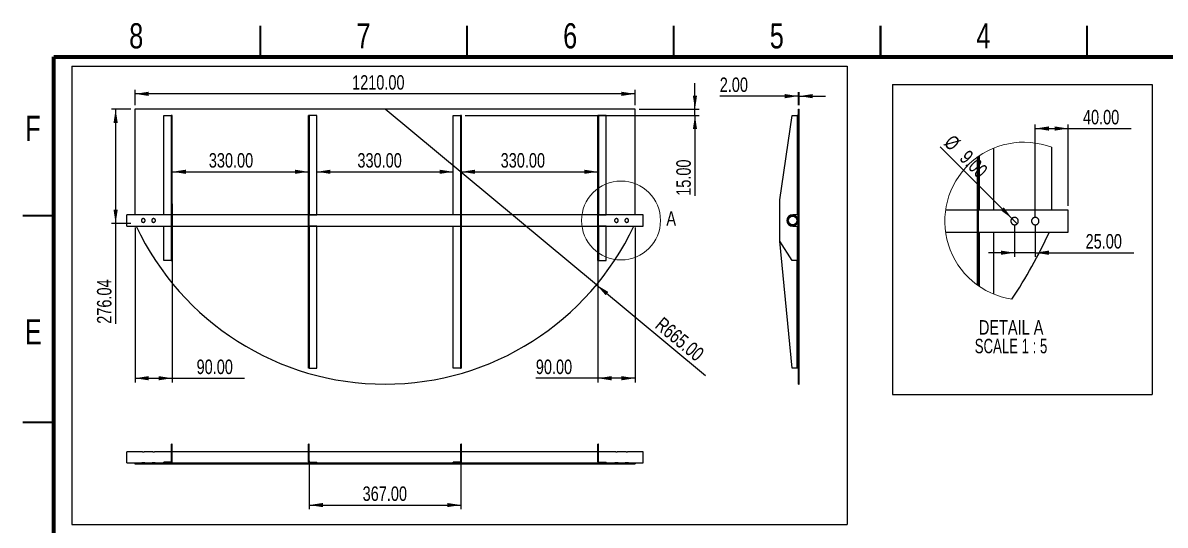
# Model space of a CAD drawing. Header units: millimetres. Extents: x 2 to 418, y 2 to 295.
# Drawn here: x 2.5 to 278.9, y 173.7 to 295.2 of the extents above; entities that cross this region are included whole.
import ezdxf

# ---------------------------------------------------------------- set-up
doc = ezdxf.new("R2010")
doc.units = ezdxf.units.MM
doc.layers.add('RED_DIMENSION', color=1, linetype='Continuous')
doc.styles.add('SLDTEXTSTYLE0', font='TXT', dxfattribs={"width": 0.75})
doc.styles.add('SLDTEXTSTYLE4', font='TXT', dxfattribs={"width": 0.681818})
doc.dimstyles.new('SLDDIMSTYLE1', dxfattribs={"dimtxt": 3.5, "dimasz": 3.302, "dimexe": 0, "dimexo": 0.0625, "dimgap": 0.875, "dimtad": 1, "dimlfac": 10, "dimrnd": 1e-09, "dimzin": 4, "dimdsep": 46, "dimtxsty": 'SLDTEXTSTYLE0', "dimsah": 1, "dimcen": 0.09, "dimadec": 0, "dimazin": 1, "dimtfac": 1, "dimtofl": 0, "dimtmove": 0, "dimatfit": 3, "dimfxl": 0, "dimfrac": 2, "dimtolj": 1, "dimtzin": 12, "dimarcsym": 0})
doc.dimstyles.new('SLDDIMSTYLE2', dxfattribs={"dimtxt": 3.5, "dimasz": 3.302, "dimexe": 0, "dimexo": 0.0625, "dimgap": 0.875, "dimtad": 1, "dimlfac": 10, "dimrnd": 1e-09, "dimzin": 4, "dimdsep": 46, "dimtxsty": 'SLDTEXTSTYLE0', "dimsah": 1, "dimcen": 0.09, "dimadec": 0, "dimazin": 1, "dimtfac": 1, "dimtmove": 0, "dimatfit": 0, "dimfxl": 0, "dimfrac": 2, "dimtolj": 1, "dimtzin": 12, "dimarcsym": 0})
doc.dimstyles.new('SLDDIMSTYLE3', dxfattribs={"dimtxt": 3.5, "dimasz": 3.302, "dimexe": 0, "dimexo": 0.0625, "dimgap": 0.875, "dimtad": 1, "dimlfac": 10, "dimrnd": 1e-09, "dimzin": 12, "dimdsep": 46, "dimtxsty": 'SLDTEXTSTYLE0', "dimsah": 1, "dimcen": 0.09, "dimadec": 0, "dimazin": 3, "dimtfac": 1, "dimtofl": 0, "dimtmove": 0, "dimatfit": 3, "dimfxl": 0, "dimfrac": 2, "dimtolj": 1, "dimtzin": 12, "dimarcsym": 0})
doc.dimstyles.new('SLDDIMSTYLE4', dxfattribs={"dimtxt": 3.5, "dimasz": 3.302, "dimexe": 0, "dimexo": 0.0625, "dimgap": 0.875, "dimtad": 1, "dimlfac": 10, "dimrnd": 1e-09, "dimzin": 4, "dimdsep": 46, "dimtxsty": 'SLDTEXTSTYLE0', "dimsah": 1, "dimcen": 0, "dimadec": 0, "dimazin": 1, "dimtfac": 1, "dimtofl": 0, "dimtmove": 0, "dimatfit": 3, "dimfxl": 0, "dimfrac": 2, "dimtolj": 1, "dimtzin": 12, "dimarcsym": 0})
doc.dimstyles.new('SLDDIMSTYLE5', dxfattribs={"dimtxt": 3.5, "dimasz": 3.302, "dimexe": 0, "dimexo": 0.0625, "dimgap": 0.875, "dimtad": 1, "dimlfac": 5, "dimrnd": 1e-09, "dimzin": 4, "dimdsep": 46, "dimtxsty": 'SLDTEXTSTYLE0', "dimblk1": 'NONE', "dimsah": 1, "dimcen": 0, "dimadec": 0, "dimazin": 1, "dimtfac": 1, "dimtmove": 0, "dimatfit": 3, "dimldrblk": 'NONE', "dimfxl": 0, "dimfrac": 2, "dimtolj": 1, "dimtzin": 12, "dimarcsym": 0})
doc.dimstyles.new('SLDDIMSTYLE6', dxfattribs={"dimtxt": 3.5, "dimasz": 3.302, "dimexe": 0, "dimexo": 0.0625, "dimgap": 0.875, "dimtad": 1, "dimlfac": 5, "dimrnd": 1e-09, "dimzin": 4, "dimdsep": 46, "dimtxsty": 'SLDTEXTSTYLE0', "dimsah": 1, "dimcen": 0.09, "dimadec": 0, "dimazin": 1, "dimtfac": 1, "dimtofl": 0, "dimtmove": 0, "dimatfit": 3, "dimfxl": 0, "dimfrac": 2, "dimtolj": 1, "dimtzin": 12, "dimarcsym": 0})
doc.dimstyles.new('SLDDIMSTYLE7', dxfattribs={"dimtxt": 3.5, "dimasz": 3.302, "dimexe": 0, "dimexo": 0.0625, "dimgap": 0.875, "dimtad": 1, "dimlfac": 5, "dimrnd": 1e-09, "dimzin": 4, "dimdsep": 46, "dimtxsty": 'SLDTEXTSTYLE0', "dimsah": 1, "dimcen": 0.09, "dimadec": 0, "dimazin": 1, "dimtfac": 1, "dimtmove": 0, "dimatfit": 0, "dimfxl": 0, "dimfrac": 2, "dimtolj": 1, "dimtzin": 12, "dimarcsym": 0})

# ---------------------------------------------------------------- blocks, each defined once
blk = doc.blocks.new('_D')
at = {"layer": 'RED_DIMENSION'}
for p, q in [((38.64, 251.38), (38.64, 208.21)), ((29.64, 245.67), (29.64, 208.21)), ((29.64, 209.21), (38.64, 209.21)), ((38.64, 209.21), (56.17, 209.21))]:
    blk.add_line(p, q, dxfattribs=at)
for points in [[(29.64, 209.21), (32.94, 208.7), (32.94, 209.72)], [(38.64, 209.21), (35.33, 209.72), (35.33, 208.7)]]:
    blk.add_solid(points, dxfattribs=at)
at = {"layer": 'RED_DIMENSION', "insert": (44.54, 213.72), "char_height": 3.5, "attachment_point": 1, "style": 'SLDTEXTSTYLE0'}
blk.add_mtext('90.00', dxfattribs=at)
blk = doc.blocks.new('_D_1')
at = {"layer": 'RED_DIMENSION'}
for p, q in [((29.64, 275.28), (29.64, 279.02)), ((150.64, 278.02), (29.64, 278.02)), ((150.64, 275.28), (150.64, 279.02))]:
    blk.add_line(p, q, dxfattribs=at)
for points in [[(29.64, 278.02), (32.94, 277.52), (32.94, 278.53)], [(150.64, 278.02), (147.33, 278.53), (147.33, 277.52)]]:
    blk.add_solid(points, dxfattribs=at)
at = {"layer": 'RED_DIMENSION', "insert": (82.17, 282.54), "char_height": 3.5, "attachment_point": 1, "style": 'SLDTEXTSTYLE0'}
blk.add_mtext('1210.00', dxfattribs=at)
blk = doc.blocks.new('_D_2')
at = {"layer": 'RED_DIMENSION'}
blk.add_line((38.64, 259.16), (71.64, 259.16), dxfattribs=at)
for points in [[(38.64, 259.16), (41.94, 258.66), (41.94, 259.67)], [(71.64, 259.16), (68.33, 259.67), (68.33, 258.66)]]:
    blk.add_solid(points, dxfattribs=at)
at = {"layer": 'RED_DIMENSION', "insert": (47.5, 263.68), "char_height": 3.5, "attachment_point": 1, "style": 'SLDTEXTSTYLE0'}
blk.add_mtext('330.00', dxfattribs=at)
blk = doc.blocks.new('_D_3')
at = {"layer": 'RED_DIMENSION'}
blk.add_line((108.64, 259.16), (141.64, 259.16), dxfattribs=at)
for points in [[(108.64, 259.16), (111.94, 258.66), (111.94, 259.67)], [(141.64, 259.16), (138.33, 259.67), (138.33, 258.66)]]:
    blk.add_solid(points, dxfattribs=at)
at = {"layer": 'RED_DIMENSION', "insert": (118.12, 263.68), "char_height": 3.5, "attachment_point": 1, "style": 'SLDTEXTSTYLE0'}
blk.add_mtext('330.00', dxfattribs=at)
blk = doc.blocks.new('_D_4')
at = {"layer": 'RED_DIMENSION'}
for p, q in [((141.64, 251.38), (141.64, 208.21)), ((150.64, 245.67), (150.64, 208.21)), ((141.64, 209.21), (126.63, 209.21)), ((150.64, 209.21), (141.64, 209.21))]:
    blk.add_line(p, q, dxfattribs=at)
for points in [[(141.64, 209.21), (144.94, 208.7), (144.94, 209.72)], [(150.64, 209.21), (147.33, 209.72), (147.33, 208.7)]]:
    blk.add_solid(points, dxfattribs=at)
at = {"layer": 'RED_DIMENSION', "insert": (126.63, 213.72), "char_height": 3.5, "attachment_point": 1, "style": 'SLDTEXTSTYLE0'}
blk.add_mtext('90.00', dxfattribs=at)
blk = doc.blocks.new('_D_5')
at = {"layer": 'RED_DIMENSION'}
for p, q in [((165.14, 274.28), (165.14, 280.63)), ((151.64, 274.28), (166.14, 274.28)), ((165.14, 272.78), (165.14, 274.28)), ((109.49, 272.78), (166.14, 272.78)), ((165.14, 272.78), (165.14, 253.35))]:
    blk.add_line(p, q, dxfattribs=at)
for points in [[(165.14, 274.28), (165.64, 277.58), (164.63, 277.58)], [(165.14, 272.78), (164.63, 269.48), (165.64, 269.48)]]:
    blk.add_solid(points, dxfattribs=at)
at = {"layer": 'RED_DIMENSION', "insert": (160.62, 253.35), "char_height": 3.5, "attachment_point": 1, "rotation": 90, "style": 'SLDTEXTSTYLE0'}
blk.add_mtext('15.00', dxfattribs=at)
blk = doc.blocks.new('_D_6')
at = {"layer": 'RED_DIMENSION'}
for p, q in [((28.64, 274.28), (23.95, 274.28)), ((24.95, 274.28), (24.95, 246.67)), ((28.64, 246.67), (23.95, 246.67)), ((24.95, 246.67), (24.95, 222.39))]:
    blk.add_line(p, q, dxfattribs=at)
for points in [[(24.95, 274.28), (24.44, 270.98), (25.46, 270.98)], [(24.95, 246.67), (25.46, 249.98), (24.44, 249.98)]]:
    blk.add_solid(points, dxfattribs=at)
at = {"layer": 'RED_DIMENSION', "insert": (20.44, 222.39), "char_height": 3.5, "attachment_point": 1, "rotation": 90, "style": 'SLDTEXTSTYLE0'}
blk.add_mtext('276.04', dxfattribs=at)
blk = doc.blocks.new('_D_7')
at = {"layer": 'RED_DIMENSION'}
blk.add_line((73.64, 259.16), (106.64, 259.16), dxfattribs=at)
for points in [[(73.64, 259.16), (76.94, 258.66), (76.94, 259.67)], [(106.64, 259.16), (103.33, 259.67), (103.33, 258.66)]]:
    blk.add_solid(points, dxfattribs=at)
at = {"layer": 'RED_DIMENSION', "insert": (83.46, 263.68), "char_height": 3.5, "attachment_point": 1, "style": 'SLDTEXTSTYLE0'}
blk.add_mtext('330.00', dxfattribs=at)
blk = doc.blocks.new('_D_8')
at = {"layer": 'RED_DIMENSION'}
for q in [(90.14, 274.28), (167.71, 209.9)]:
    blk.add_line((141.31, 231.81), q, dxfattribs=at)
blk.add_solid([(141.31, 231.81), (143.52, 229.31), (144.17, 230.09)], dxfattribs=at)
at = {"layer": 'RED_DIMENSION', "insert": (157.46, 224.26), "char_height": 3.5, "attachment_point": 1, "rotation": 320.3087, "style": 'SLDTEXTSTYLE0'}
blk.add_mtext('R665.00', dxfattribs=at)
blk = doc.blocks.new('_D_9')
at = {"layer": 'RED_DIMENSION'}
for p, q in [((71.79, 189.22), (71.79, 177.52)), ((108.49, 189.22), (108.49, 177.52)), ((71.79, 178.52), (108.49, 178.52))]:
    blk.add_line(p, q, dxfattribs=at)
for points in [[(71.79, 178.52), (75.09, 178.01), (75.09, 179.02)], [(108.49, 178.52), (105.18, 179.02), (105.18, 178.01)]]:
    blk.add_solid(points, dxfattribs=at)
at = {"layer": 'RED_DIMENSION', "insert": (84.72, 183.03), "char_height": 3.5, "attachment_point": 1, "style": 'SLDTEXTSTYLE0'}
blk.add_mtext('367.00', dxfattribs=at)
blk = doc.blocks.new('_D_10')
at = {"layer": 'RED_DIMENSION'}
for p, q in [((190.15, 277.47), (171.13, 277.47)), ((190.15, 275.28), (190.15, 278.47)), ((190.35, 277.47), (190.15, 277.47)), ((190.35, 275.28), (190.35, 278.47)), ((190.35, 277.47), (196.7, 277.47))]:
    blk.add_line(p, q, dxfattribs=at)
for points in [[(190.15, 277.47), (186.85, 277.98), (186.85, 276.96)], [(190.35, 277.47), (193.65, 276.96), (193.65, 277.98)]]:
    blk.add_solid(points, dxfattribs=at)
at = {"layer": 'RED_DIMENSION', "insert": (171.13, 281.98), "char_height": 3.5, "attachment_point": 1, "style": 'SLDTEXTSTYLE0'}
blk.add_mtext('2.00', dxfattribs=at)
blk = doc.blocks.new('_D_11')
at = {"layer": 'RED_DIMENSION'}
for q in [(224.48, 265.22), (243.11, 246.59)]:
    blk.add_line((241.84, 247.86), q, dxfattribs=at)
blk.add_solid([(241.84, 247.86), (239.87, 250.55), (239.15, 249.84)], dxfattribs=at)
at = {"layer": 'RED_DIMENSION', "char_height": 3.5, "attachment_point": 1, "rotation": 315, "style": 'SLDTEXTSTYLE0'}
for s, insert in [('%%c', (227.65, 268.39)), ('9.00', (231.42, 264.7))]:
    blk.add_mtext(s, dxfattribs=dict(at, insert=insert))
blk = doc.blocks.new('_NONE')
blk = doc.blocks.new('_D_12')
at = {"layer": 'RED_DIMENSION'}
for p, q in [((247.48, 248.22), (247.48, 270.63)), ((247.48, 269.63), (255.48, 269.63)), ((255.48, 250.89), (255.48, 270.63)), ((255.48, 269.63), (270.66, 269.63))]:
    blk.add_line(p, q, dxfattribs=at)
for points in [[(247.48, 269.63), (250.78, 269.12), (250.78, 270.14)], [(255.48, 269.63), (252.18, 270.14), (252.18, 269.12)]]:
    blk.add_solid(points, dxfattribs=at)
at = {"layer": 'RED_DIMENSION', "insert": (259.02, 274.14), "char_height": 3.5, "attachment_point": 1, "style": 'SLDTEXTSTYLE0'}
blk.add_mtext('40.00', dxfattribs=at)
blk = doc.blocks.new('_D_13')
at = {"layer": 'RED_DIMENSION'}
for p, q in [((242.48, 246.22), (242.48, 238.58)), ((247.48, 246.22), (247.48, 238.58)), ((242.48, 239.58), (236.13, 239.58)), ((247.48, 239.58), (242.48, 239.58)), ((247.48, 239.58), (271.3, 239.58))]:
    blk.add_line(p, q, dxfattribs=at)
for points in [[(242.48, 239.58), (239.18, 240.09), (239.18, 239.07)], [(247.48, 239.58), (250.78, 239.07), (250.78, 240.09)]]:
    blk.add_solid(points, dxfattribs=at)
at = {"layer": 'RED_DIMENSION', "insert": (259.66, 244.09), "char_height": 3.5, "attachment_point": 1, "style": 'SLDTEXTSTYLE0'}
blk.add_mtext('25.00', dxfattribs=at)
blk = doc.blocks.new('SW_NOTE_8')
at = {"layer": 'RED_DIMENSION', "color": 0, "char_height": 3.5, "attachment_point": 2}
for s, insert, style in [('DETAIL A', (9.41, 4.51), 'SLDTEXTSTYLE0'), ('SCALE 1 : 5', (9.38, -0.01), 'SLDTEXTSTYLE4')]:
    blk.add_mtext(s, dxfattribs=dict(at, insert=insert, style=style))

msp = doc.modelspace()

# ---------------------------------------------------------------- linework, layer by layer
at = {"color": 7, "linetype": 'Continuous', "lineweight": 35}
for p, q in [((60, 287), (60, 294.5)), ((110, 287), (110, 294.5)), ((160, 287), (160, 294.5)), ((210, 294.5), (210, 287)), ((210, 287), (210, 294.5)), ((260, 287), (260, 294.5)), ((10, 248.5), (2.5, 248.5)), ((10, 198.5), (2.5, 198.5))]:
    msp.add_line(p, q, dxfattribs=at)
at = {"color": 7, "linetype": 'Continuous', "lineweight": 70}
for p, q in [((10, 10), (10, 287)), ((10, 287), (410, 287))]:
    msp.add_line(p, q, dxfattribs=at)
at = {"color": 7, "linetype": 'Continuous', "lineweight": 25}
for p, q in [((150.63536, 274.27906), (29.63536, 274.27906)), ((29.63536, 274.27906), (29.63536, 248.71406)), ((150.63536, 248.71406), (150.63536, 274.27906)), ((190.15214, 274.27906), (190.35214, 274.27906)), ((190.15214, 246.67471), (190.15214, 274.27906)), ((190.35214, 246.67471), (190.35214, 274.27906)), ((36.63536, 248.75406), (36.63536, 272.77906)), ((36.63536, 272.77906), (38.38536, 272.77906)), ((38.38536, 272.77906), (38.38536, 248.75406)), ((38.48536, 272.77906), (38.38536, 272.77906)), ((38.63536, 272.77906), (38.48536, 272.77906)), ((38.48536, 252.37906), (38.48536, 272.77906)), ((38.63536, 252.37906), (38.63536, 272.77906)), ((71.78536, 272.77906), (71.63536, 272.77906)), ((71.63536, 252.37906), (71.63536, 272.77906)), ((71.78536, 252.37906), (71.78536, 272.77906)), ((71.88536, 272.77906), (71.78536, 272.77906)), ((71.88536, 248.75406), (71.88536, 272.77906)), ((73.63536, 272.77906), (71.88536, 272.77906)), ((73.63536, 248.75406), (73.63536, 272.77906)), ((106.63536, 248.75406), (106.63536, 272.77906)), ((106.63536, 272.77906), (108.38536, 272.77906)), ((108.38536, 272.77906), (108.38536, 248.75406)), ((108.48536, 272.77906), (108.38536, 272.77906)), ((108.63536, 272.77906), (108.48536, 272.77906)), ((108.48536, 252.37906), (108.48536, 272.77906)), ((108.63536, 252.37906), (108.63536, 272.77906)), ((141.78536, 272.77906), (141.63536, 272.77906)), ((141.63536, 252.37906), (141.63536, 272.77906)), ((141.78536, 252.37906), (141.78536, 272.77906)), ((141.88536, 272.77906), (141.78536, 272.77906)), ((141.88536, 248.75406), (141.88536, 272.77906)), ((143.63536, 272.77906), (141.88536, 272.77906)), ((143.63536, 248.75406), (143.63536, 272.77906)), ((185.65214, 252.37906), (188.65214, 272.77906)), ((188.65214, 272.77906), (189.90214, 272.77906)), ((190.00214, 272.77906), (189.90214, 272.77906)), ((189.90214, 272.77906), (189.90214, 248.75406)), ((190.15214, 272.77906), (190.00214, 272.77906)), ((190.00214, 248.75406), (190.00214, 272.77906)), ((233.47782, 257.22426), (233.47782, 262.69061)), ((233.77782, 257.22426), (233.77782, 262.90387)), ((233.97781, 249.97426), (233.97781, 263.04129)), ((237.47783, 249.97426), (237.47783, 264.91524)), ((251.47783, 249.89426), (251.47783, 265.08872)), ((233.77782, 257.22426), (233.47782, 257.22426)), ((233.47782, 237.22426), (233.47782, 257.22426)), ((233.77782, 237.22426), (233.77782, 257.22426)), ((38.63536, 252.37906), (38.48536, 252.37906)), ((38.48536, 242.37906), (38.48536, 252.37906)), ((38.63536, 242.37906), (38.63536, 252.37906)), ((71.78536, 252.37906), (71.63536, 252.37906)), ((71.63536, 242.37906), (71.63536, 252.37906)), ((71.78536, 242.37906), (71.78536, 252.37906)), ((108.63536, 252.37906), (108.48536, 252.37906)), ((108.48536, 242.37906), (108.48536, 252.37906)), ((108.63536, 242.37906), (108.63536, 252.37906)), ((141.78536, 252.37906), (141.63536, 252.37906)), ((141.63536, 242.37906), (141.63536, 252.37906)), ((141.78536, 242.37906), (141.78536, 252.37906)), ((185.65214, 242.37906), (185.65214, 252.37906)), ((233.47782, 249.89426), (225.77791, 249.89426)), ((233.77782, 249.97426), (233.97781, 249.97426)), ((255.47782, 249.89426), (233.77782, 249.89426)), ((233.97781, 249.97426), (237.47783, 249.97426)), ((255.47782, 244.55426), (255.47782, 249.89426)), ((38.48536, 248.71406), (27.63536, 248.71406)), ((27.63536, 246.04406), (27.63536, 248.71406)), ((27.63536, 246.04406), (38.48536, 246.04406)), ((38.38536, 248.75406), (36.63536, 248.75406)), ((38.38536, 248.75406), (38.48536, 248.75406)), ((71.63536, 248.71406), (38.63536, 248.71406)), ((38.63536, 246.04406), (71.63536, 246.04406)), ((71.78536, 248.75406), (71.88536, 248.75406)), ((108.48536, 248.71406), (71.78536, 248.71406)), ((71.78536, 246.04406), (108.48536, 246.04406)), ((71.88536, 248.75406), (73.63536, 248.75406)), ((108.38536, 248.75406), (106.63536, 248.75406)), ((108.38536, 248.75406), (108.48536, 248.75406)), ((141.63536, 248.71406), (108.63536, 248.71406)), ((108.63536, 246.04406), (141.63536, 246.04406)), ((141.78536, 248.75406), (141.88536, 248.75406)), ((152.63536, 248.71406), (141.78536, 248.71406)), ((141.78536, 246.04406), (152.63536, 246.04406)), ((141.88536, 248.75406), (143.63536, 248.75406)), ((152.63536, 246.04406), (152.63536, 248.71406)), ((189.90214, 248.75406), (188.77714, 248.75406)), ((189.90214, 248.75406), (190.00214, 248.75406)), ((190.15214, 248.75406), (190.00214, 248.75406)), ((190.15214, 207.77906), (190.15214, 246.67471)), ((190.15214, 246.67471), (190.35214, 246.67471)), ((190.35214, 207.77906), (190.35214, 246.67471)), ((36.63536, 237.67906), (36.63536, 246.00406)), ((36.63536, 246.00406), (38.38536, 246.00406)), ((38.38536, 246.00406), (38.38536, 237.67906)), ((38.48536, 246.00406), (38.38536, 246.00406)), ((71.88536, 246.00406), (71.78536, 246.00406)), ((71.88536, 211.67906), (71.88536, 246.00406)), ((73.63536, 246.00406), (71.88536, 246.00406)), ((73.63536, 211.67906), (73.63536, 246.00406)), ((106.63536, 211.67906), (106.63536, 246.00406)), ((106.63536, 246.00406), (108.38536, 246.00406)), ((108.38536, 246.00406), (108.38536, 211.67906)), ((108.48536, 246.00406), (108.38536, 246.00406)), ((141.88536, 246.00406), (141.78536, 246.00406)), ((141.88536, 237.67906), (141.88536, 246.00406)), ((143.63536, 246.00406), (141.88536, 246.00406)), ((143.63536, 237.67906), (143.63536, 246.00406)), ((188.77714, 246.00406), (189.90214, 246.00406)), ((190.00214, 246.00406), (189.90214, 246.00406)), ((189.90214, 246.00406), (189.90214, 237.67906)), ((190.15214, 246.00406), (190.00214, 246.00406)), ((190.00214, 237.67906), (190.00214, 246.00406)), ((225.77791, 244.55426), (233.47782, 244.55426)), ((233.77782, 244.55426), (255.47782, 244.55426)), ((233.97781, 244.47426), (233.77782, 244.47426)), ((233.97781, 231.40723), (233.97781, 244.47426)), ((237.47783, 244.47426), (233.97781, 244.47426)), ((237.47783, 229.53328), (237.47783, 244.47426)), ((38.63536, 242.37906), (38.48536, 242.37906)), ((38.48536, 237.67906), (38.48536, 242.37906)), ((38.63536, 237.67906), (38.63536, 242.37906)), ((71.78536, 242.37906), (71.63536, 242.37906)), ((71.63536, 211.67906), (71.63536, 242.37906)), ((71.78536, 211.67906), (71.78536, 242.37906)), ((108.63536, 242.37906), (108.48536, 242.37906)), ((108.48536, 211.67906), (108.48536, 242.37906)), ((108.63536, 211.67906), (108.63536, 242.37906)), ((141.78536, 242.37906), (141.63536, 242.37906)), ((141.63536, 237.67906), (141.63536, 242.37906)), ((141.78536, 237.67906), (141.78536, 242.37906)), ((188.65214, 211.67906), (185.65214, 242.37906)), ((188.65214, 237.67906), (185.65214, 242.37906)), ((38.38536, 237.67906), (36.63536, 237.67906)), ((38.38536, 237.67906), (38.48536, 237.67906)), ((38.63536, 237.67906), (38.48536, 237.67906)), ((141.78536, 237.67906), (141.63536, 237.67906)), ((141.78536, 237.67906), (141.88536, 237.67906)), ((141.88536, 237.67906), (143.63536, 237.67906)), ((189.90214, 237.67906), (188.65214, 237.67906)), ((189.90214, 237.67906), (190.00214, 237.67906)), ((190.15214, 237.67906), (190.00214, 237.67906)), ((233.77782, 237.22426), (233.47782, 237.22426)), ((233.47782, 231.75791), (233.47782, 237.22426)), ((233.77782, 231.54464), (233.77782, 237.22426)), ((71.78536, 211.67906), (71.63536, 211.67906)), ((71.78536, 211.67906), (71.88536, 211.67906)), ((71.88536, 211.67906), (73.63536, 211.67906)), ((108.38536, 211.67906), (106.63536, 211.67906)), ((108.38536, 211.67906), (108.48536, 211.67906)), ((108.63536, 211.67906), (108.48536, 211.67906)), ((189.90214, 211.67906), (188.65214, 211.67906)), ((190.15214, 211.67906), (189.90214, 211.67906)), ((190.15214, 207.77906), (190.35214, 207.77906)), ((31.18546, 191.42502), (27.63536, 191.42502)), ((27.63536, 190.09002), (27.63536, 191.42502)), ((33.68545, 191.42502), (32.08536, 191.42502)), ((38.48536, 191.42502), (34.58536, 191.42502)), ((38.63536, 193.21502), (38.48536, 193.21502)), ((38.48536, 190.21502), (38.48536, 193.21502)), ((38.63536, 190.21502), (38.63536, 193.21502)), ((71.63536, 191.42502), (38.63536, 191.42502)), ((71.78536, 193.21502), (71.63536, 193.21502)), ((71.63536, 190.21502), (71.63536, 193.21502)), ((71.78536, 190.21502), (71.78536, 193.21502)), ((108.48536, 191.42502), (71.78536, 191.42502)), ((108.63536, 193.21502), (108.48536, 193.21502)), ((108.48536, 190.21502), (108.48536, 193.21502)), ((108.63536, 190.21502), (108.63536, 193.21502)), ((141.63536, 191.42502), (108.63536, 191.42502)), ((141.78536, 193.21502), (141.63536, 193.21502)), ((141.63536, 190.21502), (141.63536, 193.21502)), ((141.78536, 190.21502), (141.78536, 193.21502)), ((145.68688, 191.42502), (141.78536, 191.42502)), ((148.18545, 191.42502), (146.58536, 191.42502)), ((152.63536, 191.42502), (149.08536, 191.42502)), ((152.63536, 190.09002), (152.63536, 191.42502)), ((27.63536, 188.75502), (27.63536, 190.09002)), ((27.63536, 188.75502), (31.18543, 188.75502)), ((29.63536, 188.71502), (29.63536, 188.51502)), ((29.63536, 188.71502), (150.63536, 188.71502)), ((29.63536, 188.51502), (150.63536, 188.51502)), ((32.08536, 188.75502), (33.68543, 188.75502)), ((34.58536, 188.75502), (36.63536, 188.75502)), ((36.63536, 188.71502), (36.63536, 188.86502)), ((38.38536, 188.86502), (36.63536, 188.86502)), ((38.38536, 188.86502), (38.38536, 188.71502)), ((38.63536, 190.21502), (38.48536, 190.21502)), ((38.48536, 188.96502), (38.48536, 190.21502)), ((38.48536, 188.96502), (38.63536, 188.96502)), ((38.52101, 188.75502), (71.74971, 188.75502)), ((38.63536, 188.96502), (38.63536, 190.21502)), ((71.63536, 188.96502), (71.63536, 190.21502)), ((71.78536, 190.21502), (71.63536, 190.21502)), ((71.78536, 188.96502), (71.63536, 188.96502)), ((71.78536, 188.96502), (71.78536, 190.21502)), ((71.88536, 188.86502), (71.88536, 188.71502)), ((71.88536, 188.86502), (73.63536, 188.86502)), ((73.63536, 188.71502), (73.63536, 188.86502)), ((73.63536, 188.75502), (106.63536, 188.75502)), ((108.38536, 188.86502), (106.63536, 188.86502)), ((106.63536, 188.71502), (106.63536, 188.86502)), ((108.38536, 188.86502), (108.38536, 188.71502)), ((108.63536, 190.21502), (108.48536, 190.21502)), ((108.48536, 188.96502), (108.48536, 190.21502)), ((108.48536, 188.96502), (108.63536, 188.96502)), ((108.52101, 188.75502), (141.74971, 188.75502)), ((108.63536, 188.96502), (108.63536, 190.21502)), ((141.63536, 188.96502), (141.63536, 190.21502)), ((141.78536, 190.21502), (141.63536, 190.21502)), ((141.78536, 188.96502), (141.63536, 188.96502)), ((141.78536, 188.96502), (141.78536, 190.21502)), ((141.88536, 188.86502), (141.88536, 188.71502)), ((141.88536, 188.86502), (143.63536, 188.86502)), ((143.63536, 188.71502), (143.63536, 188.86502)), ((143.63536, 188.75502), (145.68543, 188.75502)), ((146.58536, 188.75502), (148.18543, 188.75502)), ((149.08536, 188.75502), (152.63536, 188.75502)), ((150.63536, 188.71502), (150.63536, 188.51502)), ((152.63536, 188.75502), (152.63536, 190.09002))]:
    msp.add_line(p, q, dxfattribs=at)
at = {"color": 8, "linetype": 'Continuous', "lineweight": 25}
msp.add_line((189.90214, 211.67906), (189.90214, 237.67906), dxfattribs=at)
at = {"color": 7, "linetype": 'Continuous', "lineweight": 18}
msp.add_circle((147.24551, 247.37906), 9.55384, dxfattribs=at)
at = {"color": 7, "linetype": 'Continuous', "lineweight": 25}
for radius in [1.335, 1.1, 1.05]:
    msp.add_circle((188.77714, 247.37906), radius, dxfattribs=at)
at = {"color": 7, "linetype": 'Continuous', "lineweight": 18}
msp.add_arc((244.69812, 247.22426), 19.10768, 69.2178514, 261.4083188, dxfattribs=at)
at = {"color": 7, "linetype": 'Continuous', "lineweight": 25}
for centre, radius, start, end in [((90.13536, 274.27906), 66.5, 205.1244909, 334.8755091), ((188.77714, 247.37906), 1.375, 90, 270), ((132.3918, 300.02908), 130.84459, 326.7725826, 334.9142069), ((38.38536, 188.96502), 0.1, 270, 0), ((38.38536, 188.96502), 0.25, 270, 0), ((71.88536, 188.96502), 0.25, 180, 270), ((71.88536, 188.96502), 0.1, 180, 270), ((108.38536, 188.96502), 0.25, 270, 0), ((108.38536, 188.96502), 0.1, 270, 0), ((141.88536, 188.96502), 0.25, 180, 270), ((141.88536, 188.96502), 0.1, 180, 270)]:
    msp.add_arc(centre, radius, start, end, dxfattribs=at)
for points, knots in [([(32.08536, 247.37906), (32.08362, 247.34862), (32.08081, 247.2995), (32.05943, 247.22303), (32.03163, 247.16157), (31.99782, 247.11105), (31.97041, 247.07789), (31.94443, 247.05128), (31.91606, 247.02666), (31.88552, 247.00435), (31.853, 246.98458), (31.81858, 246.96744), (31.78226, 246.9531), (31.7452, 246.94211), (31.70794, 246.93443), (31.67077, 246.92993), (31.63287, 246.92852), (31.58374, 246.93087), (31.52377, 246.94115), (31.45578, 246.96435), (31.40273, 246.99256), (31.36329, 247.02), (31.33497, 247.04332), (31.3083, 247.06921), (31.28351, 247.09767), (31.26094, 247.12845), (31.24105, 247.16109), (31.22395, 247.19541), (31.20979, 247.2311), (31.19858, 247.26845), (31.18829, 247.31802), (31.18431, 247.36822), (31.1865, 247.4177), (31.1927, 247.46613), (31.20766, 247.52496), (31.23872, 247.5968), (31.27934, 247.65755), (31.32109, 247.70226), (31.35399, 247.73092), (31.38464, 247.75339), (31.41753, 247.77346), (31.45195, 247.79058), (31.48763, 247.80468), (31.52426, 247.81569), (31.56225, 247.82365), (31.61814, 247.83038), (31.68059, 247.82881), (31.75178, 247.81527), (31.8145, 247.79391), (31.86733, 247.76596), (31.90698, 247.73846), (31.9354, 247.71511), (31.96206, 247.68926), (31.98672, 247.66105), (32.00916, 247.63056), (32.02921, 247.59787), (32.04664, 247.56306), (32.06538, 247.5158), (32.07788, 247.46675), (32.08442, 247.41711), (32.08505, 247.39182), (32.08536, 247.37906)], [0, 0, 0, 0, 0.0320079565, 0.0516464965, 0.0836299167, 0.1032145458, 0.1163546065, 0.1295830957, 0.1429451659, 0.1564902718, 0.1699460417, 0.1834975568, 0.1973652838, 0.2113450073, 0.2243775647, 0.237508683, 0.2507942593, 0.2642963818, 0.2892861876, 0.3147127126, 0.3401332476, 0.3529976027, 0.3659868958, 0.379313363, 0.3927286007, 0.4062866145, 0.4200380599, 0.4334269213, 0.4470226354, 0.4607238314, 0.474646436, 0.5004396796, 0.5135066726, 0.5268014073, 0.5518759198, 0.5773788121, 0.609591871, 0.6293044454, 0.6426663746, 0.6562171004, 0.6698652221, 0.6837144935, 0.6970811339, 0.7105478352, 0.72417591, 0.738029515, 0.7698722474, 0.7894152917, 0.8143987338, 0.8397961424, 0.85279259, 0.8658960801, 0.8790844796, 0.8924730536, 0.9059220104, 0.9194647998, 0.933315377, 0.9472749491, 0.9733497193, 0.9865585305, 1, 1, 1, 1]), ([(34.58536, 247.37906), (34.58427, 247.35478), (34.58263, 247.31818), (34.57247, 247.2702), (34.5588, 247.22331), (34.53941, 247.17842), (34.51501, 247.13655), (34.4869, 247.09623), (34.4537, 247.05932), (34.41606, 247.02666), (34.38552, 247.00436), (34.353, 246.98457), (34.31858, 246.96744), (34.28226, 246.9531), (34.23333, 246.93858), (34.1831, 246.93038), (34.13287, 246.92852), (34.08378, 246.93087), (34.02381, 246.94114), (33.95584, 246.96433), (33.89198, 246.99826), (33.84365, 247.03489), (33.80833, 247.06919), (33.78354, 247.09763), (33.76094, 247.12845), (33.74105, 247.16109), (33.72395, 247.19541), (33.70979, 247.2311), (33.69858, 247.26845), (33.68829, 247.31799), (33.68431, 247.36819), (33.6865, 247.41768), (33.69269, 247.46609), (33.70763, 247.52492), (33.73627, 247.59113), (33.76888, 247.64216), (33.79984, 247.67968), (33.82568, 247.70626), (33.854, 247.73092), (33.88464, 247.75339), (33.91753, 247.77345), (33.9519, 247.79056), (33.98758, 247.80466), (34.02421, 247.81568), (34.06225, 247.82365), (34.11209, 247.82965), (34.16188, 247.82942), (34.21029, 247.82329), (34.25752, 247.81332), (34.31447, 247.79393), (34.37816, 247.76025), (34.42667, 247.72356), (34.46205, 247.68928), (34.48673, 247.66105), (34.50916, 247.63056), (34.52921, 247.59787), (34.54664, 247.56306), (34.56537, 247.51582), (34.57787, 247.46677), (34.58442, 247.41714), (34.58504, 247.39182), (34.58536, 247.37906)], [0, 0, 0, 0, 0.0255421864, 0.038513868, 0.0516794991, 0.0772071065, 0.090154351, 0.1032761005, 0.1296230639, 0.1429829525, 0.1565290946, 0.1699824695, 0.1835352086, 0.1974003554, 0.2113794269, 0.2375171098, 0.2508041588, 0.2643056515, 0.2892510571, 0.3147196534, 0.3400967476, 0.3659707585, 0.3792485647, 0.3927111118, 0.4062672717, 0.4200191529, 0.4334073899, 0.4470017031, 0.4607022602, 0.4746246398, 0.5003919027, 0.5134831233, 0.526777238, 0.5518071835, 0.5773532232, 0.6030648808, 0.6161009881, 0.6293082802, 0.6426695862, 0.6562196801, 0.6698671653, 0.6837139344, 0.69702645, 0.7105460162, 0.7241754995, 0.7380263814, 0.7634370962, 0.7763449787, 0.7894474168, 0.8143883637, 0.8398259587, 0.8658794807, 0.8790911174, 0.8924790669, 0.9059261718, 0.9194694117, 0.933318414, 0.947277335, 0.97332573, 0.9865591574, 1, 1, 1, 1]), ([(146.58536, 247.37906), (146.58506, 247.36697), (146.58385, 247.31801), (146.57082, 247.25752), (146.54032, 247.17795), (146.50929, 247.12488), (146.47041, 247.0779), (146.44443, 247.05128), (146.41606, 247.02666), (146.38552, 247.00435), (146.353, 246.98457), (146.31858, 246.96744), (146.28227, 246.9531), (146.2452, 246.94211), (146.20794, 246.93443), (146.17077, 246.92993), (146.13287, 246.92852), (146.09564, 246.93031), (146.04752, 246.93659), (146.00105, 246.9484), (145.95649, 246.96561), (145.91319, 246.98643), (145.8725, 247.01242), (145.8253, 247.05127), (145.79087, 247.08761), (145.76095, 247.12845), (145.74105, 247.16109), (145.72395, 247.19541), (145.7098, 247.2311), (145.69857, 247.26844), (145.69078, 247.30602), (145.68479, 247.35575), (145.68493, 247.40553), (145.69118, 247.45428), (145.70123, 247.50161), (145.71669, 247.54706), (145.73747, 247.59028), (145.76809, 247.64278), (145.80745, 247.69039), (145.854, 247.73092), (145.88464, 247.75339), (145.91753, 247.77346), (145.96325, 247.79621), (146.0119, 247.81311), (146.06224, 247.82365), (146.1001, 247.8282), (146.16196, 247.83043), (146.22279, 247.82264), (146.29189, 247.80211), (146.33568, 247.78324), (146.37704, 247.75922), (146.41711, 247.73143), (146.45402, 247.69848), (146.48672, 247.66104), (146.50916, 247.63056), (146.52921, 247.59787), (146.54664, 247.56306), (146.56083, 247.52726), (146.57529, 247.47906), (146.58407, 247.42952), (146.58503, 247.39181), (146.58536, 247.37906)], [0, 0, 0, 0, 0.012738545, 0.05161751, 0.064351713, 0.103159545, 0.116302853, 0.129533286, 0.142897321, 0.156444417, 0.169900397, 0.18345576, 0.197323592, 0.21130537, 0.224339843, 0.237472891, 0.250762513, 0.26426662, 0.276708686, 0.30192084, 0.314711974, 0.327372256, 0.353002451, 0.365993653, 0.392716625, 0.40627541, 0.420029954, 0.433420783, 0.447017728, 0.460721538, 0.474646189, 0.487496552, 0.513511218, 0.526807907, 0.539293782, 0.564585111, 0.577414819, 0.590242168, 0.629315933, 0.642679826, 0.656232543, 0.669880904, 0.683732211, 0.71054416, 0.724176282, 0.738029846, 0.750702682, 0.789385867, 0.801828072, 0.827022879, 0.839794686, 0.852793044, 0.879068837, 0.892458021, 0.905908954, 0.919454816, 0.9333065, 0.947268124, 0.960259601, 0.986556555, 1, 1, 1, 1]), ([(149.08536, 247.37906), (149.08427, 247.35478), (149.08264, 247.31818), (149.07247, 247.27021), (149.0588, 247.22331), (149.03942, 247.17842), (149.01501, 247.13655), (148.9869, 247.09624), (148.9537, 247.05932), (148.91606, 247.02666), (148.88552, 247.00436), (148.853, 246.98458), (148.81858, 246.96744), (148.78226, 246.9531), (148.73333, 246.93858), (148.6831, 246.93038), (148.63287, 246.92852), (148.58378, 246.93087), (148.52381, 246.94114), (148.45584, 246.96433), (148.39198, 246.99826), (148.34365, 247.03489), (148.30833, 247.06918), (148.28354, 247.09763), (148.26094, 247.12845), (148.24105, 247.16109), (148.22395, 247.19541), (148.20979, 247.2311), (148.19858, 247.26845), (148.1883, 247.31799), (148.18431, 247.36819), (148.1865, 247.41768), (148.1927, 247.46609), (148.20764, 247.52492), (148.23627, 247.59114), (148.26889, 247.64215), (148.29984, 247.67968), (148.32568, 247.70626), (148.354, 247.73092), (148.38464, 247.75339), (148.41753, 247.77346), (148.4519, 247.79056), (148.48758, 247.80466), (148.52422, 247.81568), (148.56225, 247.82365), (148.61209, 247.82965), (148.66188, 247.82942), (148.71028, 247.82329), (148.75752, 247.81332), (148.81447, 247.79393), (148.87816, 247.76024), (148.92667, 247.72357), (148.96205, 247.68928), (148.98672, 247.66105), (149.00915, 247.63056), (149.02921, 247.59787), (149.04664, 247.56306), (149.06538, 247.51582), (149.07787, 247.46677), (149.08442, 247.41714), (149.08504, 247.39182), (149.08536, 247.37906)], [0, 0, 0, 0, 0.0255420217, 0.0385141261, 0.0516797594, 0.0772065489, 0.0901537957, 0.1032767299, 0.1296223181, 0.1429837673, 0.1565299118, 0.1699832889, 0.1835341743, 0.1974012569, 0.2113803307, 0.2375180181, 0.2508050693, 0.2643065643, 0.2892499139, 0.3147204849, 0.3400975834, 0.3659699528, 0.3792492415, 0.3927117909, 0.4062679531, 0.4200187595, 0.433407924, 0.4470022395, 0.4607027989, 0.4746247565, 0.5003920238, 0.5134832466, 0.5267773636, 0.5518073133, 0.5773525333, 0.603065309, 0.616100105, 0.6293073994, 0.6426687077, 0.6562188038, 0.6698662914, 0.6837149192, 0.697027437, 0.7105470055, 0.724174447, 0.7380253312, 0.7634360503, 0.776343935, 0.7894463753, 0.8143873264, 0.8398249258, 0.8658800995, 0.8790902569, 0.8924782087, 0.9059253159, 0.9194685581, 0.9333184916, 0.947277415, 0.9733258144, 0.986559244, 1, 1, 1, 1]), ([(243.37458, 247.30071), (243.37611, 247.27523), (243.3791, 247.22561), (243.37366, 247.10232), (243.34896, 246.98151), (243.28783, 246.82236), (243.22585, 246.71612), (243.14793, 246.62196), (243.09597, 246.5687), (243.03919, 246.51944), (242.97808, 246.47483), (242.91303, 246.43526), (242.84418, 246.40098), (242.77153, 246.37232), (242.69742, 246.35034), (242.62293, 246.33499), (242.5486, 246.32599), (242.47283, 246.32319), (242.3984, 246.32676), (242.30228, 246.3393), (242.2094, 246.36289), (242.12017, 246.39733), (242.03364, 246.43893), (241.9522, 246.49092), (241.85772, 246.56868), (241.78879, 246.64143), (241.72895, 246.7231), (241.68917, 246.78841), (241.65495, 246.85705), (241.62666, 246.92843), (241.60424, 247.00311), (241.58867, 247.07824), (241.57667, 247.17768), (241.57697, 247.27715), (241.58947, 247.37465), (241.6095, 247.46921), (241.64041, 247.56008), (241.682, 247.64664), (241.74314, 247.7515), (241.82194, 247.84688), (241.91511, 247.92801), (241.97644, 247.97297), (242.04224, 248.0131), (242.13382, 248.05867), (242.23111, 248.0924), (242.33165, 248.11346), (242.40733, 248.12255), (242.53095, 248.127), (242.6524, 248.1115), (242.79071, 248.07044), (242.87829, 248.03271), (242.96113, 247.98462), (243.04127, 247.92906), (243.11513, 247.86309), (243.18058, 247.78821), (243.22545, 247.72721), (243.26556, 247.66181), (243.30046, 247.59219), (243.32869, 247.52058), (243.35831, 247.42413), (243.36805, 247.35022), (243.37458, 247.30071)], [0, 0, 0, 0, 0.013541893, 0.026374597, 0.065457127, 0.078203583, 0.116881533, 0.129936582, 0.14306836, 0.156336317, 0.169801009, 0.183194625, 0.196715379, 0.210587701, 0.224608518, 0.237706897, 0.250925847, 0.264313902, 0.277916702, 0.290438374, 0.315744918, 0.328543568, 0.341178136, 0.366677985, 0.379577791, 0.406110196, 0.419590019, 0.433288916, 0.446657736, 0.460264136, 0.474010268, 0.48800721, 0.500942906, 0.527151651, 0.540535596, 0.553084621, 0.578430668, 0.591243069, 0.604024649, 0.642844626, 0.656111974, 0.669579648, 0.683166786, 0.696984543, 0.723836209, 0.737532347, 0.751476462, 0.764245105, 0.803178162, 0.815655165, 0.840828331, 0.853549599, 0.866472098, 0.89255708, 0.905854694, 0.919225344, 0.932716682, 0.946544291, 0.960516419, 0.973547301, 1, 1, 1, 1]), ([(248.37457, 247.30071), (248.37609, 247.27523), (248.38048, 247.20137), (248.37179, 247.1026), (248.35218, 247.00663), (248.3247, 246.91294), (248.28604, 246.82316), (248.23716, 246.7393), (248.18095, 246.6587), (248.11451, 246.58478), (248.03919, 246.51945), (247.97809, 246.47482), (247.91303, 246.43526), (247.84418, 246.40098), (247.77153, 246.37232), (247.67359, 246.34326), (247.57322, 246.3269), (247.47284, 246.3232), (247.37475, 246.32788), (247.25502, 246.34835), (247.11911, 246.39466), (246.99128, 246.46252), (246.89445, 246.53589), (246.82376, 246.60453), (246.77415, 246.66143), (246.72894, 246.72311), (246.68916, 246.7884), (246.65497, 246.85706), (246.62665, 246.92843), (246.60423, 247.00312), (246.58368, 247.10225), (246.57572, 247.20255), (246.58009, 247.30147), (246.59248, 247.39819), (246.62228, 247.51568), (246.67948, 247.64813), (246.74479, 247.75035), (246.80675, 247.8255), (246.85846, 247.87867), (246.91511, 247.92802), (246.97643, 247.97297), (247.04224, 248.0131), (247.11099, 248.0473), (247.18235, 248.07551), (247.25561, 248.09753), (247.33166, 248.11346), (247.43134, 248.12544), (247.5308, 248.12499), (247.62761, 248.11273), (247.72196, 248.09283), (247.83573, 248.05413), (247.96321, 247.98677), (248.0604, 247.91332), (248.1312, 247.84469), (248.18057, 247.7882), (248.22546, 247.72722), (248.26555, 247.6618), (248.30045, 247.59218), (248.33779, 247.49759), (248.36362, 247.3996), (248.37181, 247.32566), (248.37457, 247.30071)], [0, 0, 0, 0, 0.013539421, 0.039263099, 0.052302692, 0.065511637, 0.091036304, 0.10393887, 0.116991455, 0.14315134, 0.15641682, 0.169876868, 0.183270238, 0.196788468, 0.210655747, 0.224673947, 0.250966504, 0.264349425, 0.277949685, 0.303037671, 0.328547192, 0.353846514, 0.379553549, 0.392733679, 0.406103124, 0.419581211, 0.43327755, 0.446642699, 0.460247531, 0.473991097, 0.487985427, 0.513935785, 0.527123258, 0.540504704, 0.565640187, 0.591182547, 0.616780714, 0.629728543, 0.642839638, 0.656104509, 0.669569669, 0.683154271, 0.696969448, 0.710283949, 0.723840024, 0.737533606, 0.751477736, 0.777078576, 0.790067346, 0.803233129, 0.828214536, 0.853575424, 0.879463639, 0.892576109, 0.905871241, 0.919240958, 0.932728399, 0.946553427, 0.960522946, 0.986679405, 1, 1, 1, 1]), ([(32.08536, 191.42502), (32.08362, 191.42442), (32.08081, 191.42347), (32.05943, 191.41644), (32.03163, 191.40771), (31.99782, 191.39801), (31.97041, 191.3907), (31.94443, 191.38424), (31.91606, 191.37774), (31.88552, 191.37141), (31.853, 191.36545), (31.81858, 191.36001), (31.78226, 191.35526), (31.7452, 191.35149), (31.70794, 191.3488), (31.67077, 191.3472), (31.63287, 191.3467), (31.58374, 191.34754), (31.52377, 191.35119), (31.45578, 191.35909), (31.40273, 191.36797), (31.36329, 191.37589), (31.33497, 191.38219), (31.3083, 191.38866), (31.28351, 191.39514), (31.26094, 191.40142), (31.24105, 191.40725), (31.22396, 191.41248), (31.20977, 191.41697), (31.19863, 191.42059), (31.18809, 191.42409), (31.18649, 191.42463), (31.18546, 191.42498)], [0, 0, 0, 0, 0.064014898, 0.103291355, 0.167257181, 0.206425817, 0.232705522, 0.259162081, 0.285885797, 0.312975579, 0.339886692, 0.366989293, 0.394724307, 0.42268331, 0.448748012, 0.475009832, 0.501580563, 0.52858438, 0.578563198, 0.629415442, 0.680255705, 0.705984008, 0.731962182, 0.758614693, 0.785444743, 0.812560341, 0.840062795, 0.866840093, 0.89403109, 0.921433048, 0.949277815, 1, 1, 1, 1]), ([(34.58536, 191.42502), (34.58427, 191.42465), (34.58263, 191.42409), (34.57247, 191.42072), (34.5588, 191.41627), (34.53941, 191.41016), (34.51501, 191.40293), (34.4869, 191.39499), (34.4537, 191.38637), (34.41606, 191.37774), (34.38552, 191.37142), (34.353, 191.36545), (34.31858, 191.36001), (34.28226, 191.35526), (34.23333, 191.35029), (34.1831, 191.34736), (34.13287, 191.3467), (34.08378, 191.34754), (34.02381, 191.35119), (33.95584, 191.35908), (33.89198, 191.36977), (33.84365, 191.38008), (33.80833, 191.38866), (33.78354, 191.39513), (33.76094, 191.40142), (33.74105, 191.40725), (33.72395, 191.41248), (33.70978, 191.41697), (33.69864, 191.42059), (33.68809, 191.42409), (33.68649, 191.42463), (33.68545, 191.42498)], [0, 0, 0, 0, 0.0510859352, 0.0770300918, 0.1033621593, 0.1544189356, 0.1803142167, 0.2065585183, 0.2592540568, 0.2859746511, 0.313067764, 0.3399753367, 0.367081644, 0.3948127856, 0.4227717837, 0.4750487484, 0.5016236591, 0.5286274704, 0.5785198075, 0.6294585581, 0.6802142988, 0.7319639033, 0.7585203278, 0.7854462454, 0.8125593945, 0.840063998, 0.866841291, 0.8940307491, 0.9214327013, 0.949278312, 1, 1, 1, 1]), ([(146.58536, 191.42502), (146.58506, 191.42491), (146.58385, 191.42451), (146.57082, 191.42011), (146.54032, 191.41042), (146.50929, 191.40107), (146.47041, 191.3907), (146.44443, 191.38424), (146.41606, 191.37774), (146.38552, 191.37141), (146.353, 191.36545), (146.31858, 191.36001), (146.28227, 191.35526), (146.2452, 191.35149), (146.20794, 191.3488), (146.17077, 191.3472), (146.13287, 191.3467), (146.09564, 191.34734), (146.04752, 191.34957), (146.00105, 191.35369), (145.95649, 191.35941), (145.91319, 191.36607), (145.8725, 191.37384), (145.8253, 191.38434), (145.79087, 191.39309), (145.76095, 191.40142), (145.74105, 191.40725), (145.72395, 191.41248), (145.70981, 191.41696), (145.69853, 191.42062), (145.69094, 191.42314), (145.68577, 191.42488), (145.68652, 191.42463), (145.68688, 191.4245)], [0, 0, 0, 0, 0.025475792, 0.103229758, 0.128696866, 0.206308573, 0.232593849, 0.259053368, 0.285780073, 0.312872886, 0.339783474, 0.366892818, 0.394627067, 0.422589198, 0.448656815, 0.474921573, 0.501499462, 0.528506299, 0.553389163, 0.6038109, 0.629391864, 0.654711139, 0.705968915, 0.731949995, 0.785393214, 0.812509402, 0.840017087, 0.866797381, 0.893989885, 0.921396107, 0.94924399, 0.974943406, 1, 1, 1, 1]), ([(149.08536, 191.42502), (149.08427, 191.42465), (149.08264, 191.42409), (149.07247, 191.42072), (149.0588, 191.41627), (149.03942, 191.41016), (149.01501, 191.40293), (148.9869, 191.39499), (148.9537, 191.38636), (148.91606, 191.37774), (148.88552, 191.37142), (148.853, 191.36545), (148.81858, 191.36001), (148.78226, 191.35526), (148.73333, 191.35029), (148.6831, 191.34736), (148.63287, 191.3467), (148.58378, 191.34754), (148.52381, 191.35119), (148.45584, 191.35908), (148.39198, 191.36977), (148.34365, 191.38009), (148.30833, 191.38865), (148.28354, 191.39513), (148.26094, 191.40142), (148.24105, 191.40725), (148.22395, 191.41248), (148.20978, 191.41697), (148.19863, 191.42059), (148.1881, 191.42409), (148.18649, 191.42463), (148.18545, 191.42498)], [0, 0, 0, 0, 0.051085577, 0.077030564, 0.103362621, 0.154417732, 0.180313003, 0.206559659, 0.259252417, 0.285976117, 0.313069219, 0.339976781, 0.367079365, 0.394814363, 0.422773349, 0.475050293, 0.501625193, 0.528628993, 0.57851719, 0.629459861, 0.680215581, 0.731961873, 0.758521247, 0.785447154, 0.812560292, 0.84006273, 0.866841863, 0.89403131, 0.921433251, 0.949278002, 1, 1, 1, 1]), ([(31.18543, 188.75504), (31.18541, 188.75503), (31.18331, 188.75435), (31.19051, 188.75675), (31.20737, 188.76233), (31.23626, 188.77144), (31.27549, 188.78287), (31.32484, 188.79571), (31.38401, 188.80876), (31.4509, 188.82032), (31.52415, 188.82897), (31.59896, 188.83337), (31.67423, 188.83326), (31.74582, 188.82895), (31.81439, 188.82101), (31.87803, 188.8104), (31.93661, 188.79792), (31.98807, 188.78486), (32.03091, 188.77253), (32.06191, 188.76281), (32.08166, 188.75627), (32.08412, 188.75544), (32.08536, 188.75502)], [0, 0, 0, 0, 0.00061451, 0.053560955, 0.103473206, 0.154763656, 0.206045603, 0.258684302, 0.312294515, 0.367457749, 0.420882978, 0.476030962, 0.526686, 0.578873742, 0.62861635, 0.679683295, 0.73164509, 0.784999684, 0.838961271, 0.894552976, 0.946475488, 1, 1, 1, 1]), ([(33.68543, 188.75504), (33.68541, 188.75503), (33.68331, 188.75435), (33.69051, 188.75675), (33.70737, 188.76233), (33.73626, 188.77143), (33.77549, 188.78287), (33.82485, 188.79571), (33.884, 188.80876), (33.9509, 188.82032), (34.02415, 188.82897), (34.09896, 188.83337), (34.17423, 188.83326), (34.24582, 188.82895), (34.31439, 188.82101), (34.37803, 188.8104), (34.43662, 188.79792), (34.48807, 188.78486), (34.53091, 188.77253), (34.5619, 188.76281), (34.58166, 188.75627), (34.58411, 188.75544), (34.58536, 188.75502)], [0, 0, 0, 0, 0.0006145091, 0.0535609062, 0.1034731118, 0.1547651634, 0.2060448361, 0.2586862424, 0.312293181, 0.3674563654, 0.4208854801, 0.4760292863, 0.526684279, 0.5788760977, 0.6286147169, 0.6796852823, 0.7316470295, 0.7850015754, 0.8389631134, 0.8945530717, 0.9464755368, 1, 1, 1, 1]), ([(145.68543, 188.75504), (145.68541, 188.75503), (145.68331, 188.75435), (145.69051, 188.75675), (145.70737, 188.76233), (145.73627, 188.77143), (145.77549, 188.78287), (145.82485, 188.79571), (145.884, 188.80876), (145.9509, 188.82032), (146.02415, 188.82897), (146.09895, 188.83337), (146.17423, 188.83326), (146.24582, 188.82895), (146.31439, 188.82101), (146.37803, 188.8104), (146.43662, 188.79792), (146.48807, 188.78486), (146.53092, 188.77253), (146.5619, 188.76281), (146.58166, 188.75627), (146.58411, 188.75544), (146.58536, 188.75502)], [0, 0, 0, 0, 0.00061451, 0.053560954, 0.103473204, 0.154765301, 0.20604502, 0.258686473, 0.312293459, 0.367456693, 0.42088192, 0.476029903, 0.526684941, 0.578872682, 0.628615289, 0.679682234, 0.731647324, 0.784999074, 0.83896297, 0.894552978, 0.946475489, 1, 1, 1, 1]), ([(148.18543, 188.75504), (148.18541, 188.75503), (148.18348, 188.75435), (148.19044, 188.75675), (148.20739, 188.76233), (148.23626, 188.77143), (148.27549, 188.78287), (148.32484, 188.79571), (148.38401, 188.80876), (148.45091, 188.82032), (148.52415, 188.82897), (148.59896, 188.83337), (148.67423, 188.83326), (148.74582, 188.82895), (148.81439, 188.82101), (148.87803, 188.8104), (148.93661, 188.79792), (148.98807, 188.78486), (149.03091, 188.77253), (149.06191, 188.76281), (149.08166, 188.75627), (149.08411, 188.75544), (149.08536, 188.75502)], [0, 0, 0, 0, 0.000614182, 0.053560683, 0.103472986, 0.154763491, 0.206043264, 0.258684773, 0.312295043, 0.367458336, 0.420883621, 0.476027535, 0.526686817, 0.578874613, 0.62861333, 0.679683996, 0.731645845, 0.785000495, 0.838962139, 0.894553903, 0.946475432, 1, 1, 1, 1])]:
    msp.add_open_spline(points, degree=3, knots=knots, dxfattribs=at)
at = {"layer": 'RED_DIMENSION'}
for p, q in [((14.3218, 284.70598), (14.3218, 173.83766)), ((14.3218, 284.70598), (201.98954, 284.70598)), ((201.98954, 284.70598), (201.98954, 173.83766)), ((212.89463, 280.26043), (212.89463, 205.2829)), ((212.89463, 280.26043), (275.79244, 280.26043)), ((275.79244, 280.26043), (275.79244, 205.2829)), ((212.89463, 205.2829), (275.79244, 205.2829)), ((14.3218, 173.83766), (201.98954, 173.83766))]:
    msp.add_line(p, q, dxfattribs=at)

# ---------------------------------------------------------------- block references
msp.add_blockref('SW_NOTE_8', (232.2347, 218.75396), dxfattribs=at)

# ---------------------------------------------------------------- texts
at = {"color": 7, "linetype": 'Continuous', "lineweight": 0, "char_height": 6.096, "attachment_point": 2, "style": 'SLDTEXTSTYLE0'}
for s, insert in [('8', (29.93862, 295.11369)), ('7', (84.93862, 295.11369)), ('6', (134.93862, 295.11369)), ('5', (184.93862, 295.11369)), ('4', (234.93862, 295.11369)), ('F', (4.9365, 272.72569)), ('E', (5.01058, 223.47569))]:
    msp.add_mtext(s, dxfattribs=dict(at, insert=insert))
at = {"color": 7, "linetype": 'Continuous', "lineweight": 18, "insert": (158.21617, 249.61942), "char_height": 3.5, "attachment_point": 1, "style": 'SLDTEXTSTYLE0'}
msp.add_mtext('A', dxfattribs=at)

# ---------------------------------------------------------------- dimensions: what is measured, and where the dimension line sits
at = {"layer": 'RED_DIMENSION'}
for base, p1, p2, angle, dimstyle, picture, middle in [((29.63536, 278.0241), (150.63536, 274.27906), (29.63536, 274.27906), 0, 'SLDDIMSTYLE1', '_D_1', (90.57661, 278.0241)), ((165.13663, 274.27906), (108.48536, 272.77906), (150.63536, 274.27906), 90, 'SLDDIMSTYLE2', '_D_5', (165.13663, 259.1648)), ((24.94776, 246.67471), (29.63536, 274.27906), (29.63536, 246.67471), 90, 'SLDDIMSTYLE3', '_D_6', (24.94776, 229.49983)), ((255.47782, 269.63122), (247.47782, 247.22426), (255.47782, 249.89426), 0, 'SLDDIMSTYLE6', '_D_12', (264.84011, 269.63122)), ((71.63536, 259.1648), (38.63536, 252.37906), (71.63536, 252.37906), 0, 'SLDDIMSTYLE1', '_D_2', (54.61635, 259.1648)), ((106.63536, 259.1648), (73.63536, 248.75406), (106.63536, 248.75406), 0, 'SLDDIMSTYLE1', '_D_7', (90.57661, 259.1648)), ((141.63536, 259.1648), (108.63536, 252.37906), (141.63536, 252.37906), 0, 'SLDDIMSTYLE1', '_D_3', (125.23384, 259.1648)), ((38.63536, 209.21195), (29.63536, 246.67471), (38.63536, 252.37906), 0, 'SLDDIMSTYLE1', '_D', (50.35582, 209.21195)), ((141.63536, 209.21195), (150.63536, 246.67471), (141.63536, 252.37906), 0, 'SLDDIMSTYLE1', '_D_4', (132.44467, 209.21195)), ((242.47782, 239.58003), (247.47782, 247.22426), (242.47782, 247.22426), 0, 'SLDDIMSTYLE7', '_D_13', (265.47782, 239.58003)), ((108.48536, 178.51502), (71.78536, 190.21502), (108.48536, 190.21502), 0, 'SLDDIMSTYLE1', '_D_9', (91.82896, 178.51502))]:
    dim = msp.add_linear_dim(base=base, p1=p1, p2=p2, angle=angle, dimstyle=dimstyle, dxfattribs=at)
    dim.commit()
    dim.dimension.update_dxf_attribs({"geometry": picture, "text_midpoint": middle, "dimtype": 160})
dim = msp.add_linear_dim(base=(190.15214, 277.46926), p1=(190.35214, 274.27906), p2=(190.15214, 274.27906), dimstyle='SLDDIMSTYLE2', dxfattribs=at)
dim.commit()
dim.dimension.update_dxf_attribs({"geometry": '_D_10', "text_midpoint": (175.65214, 277.46926), "dimtype": 160})
dim = msp.add_radius_dim(center=(90.13536, 274.27906), mpoint=(141.30686, 231.80874), dimstyle='SLDDIMSTYLE4', dxfattribs=at)
dim.commit()
dim.dimension.update_dxf_attribs({"geometry": '_D_8', "text_midpoint": (161.17617, 215.31801), "dimtype": 164})
dim = msp.add_diameter_dim_2p(p1=(243.11422, 246.58786), p2=(241.84142, 247.86065), dimstyle='SLDDIMSTYLE5', dxfattribs=at)
dim.commit()
dim.dimension.update_dxf_attribs({"geometry": '_D_11', "text_midpoint": (229.39778, 260.30431), "dimtype": 163})

doc.saveas('drawing.dxf')
